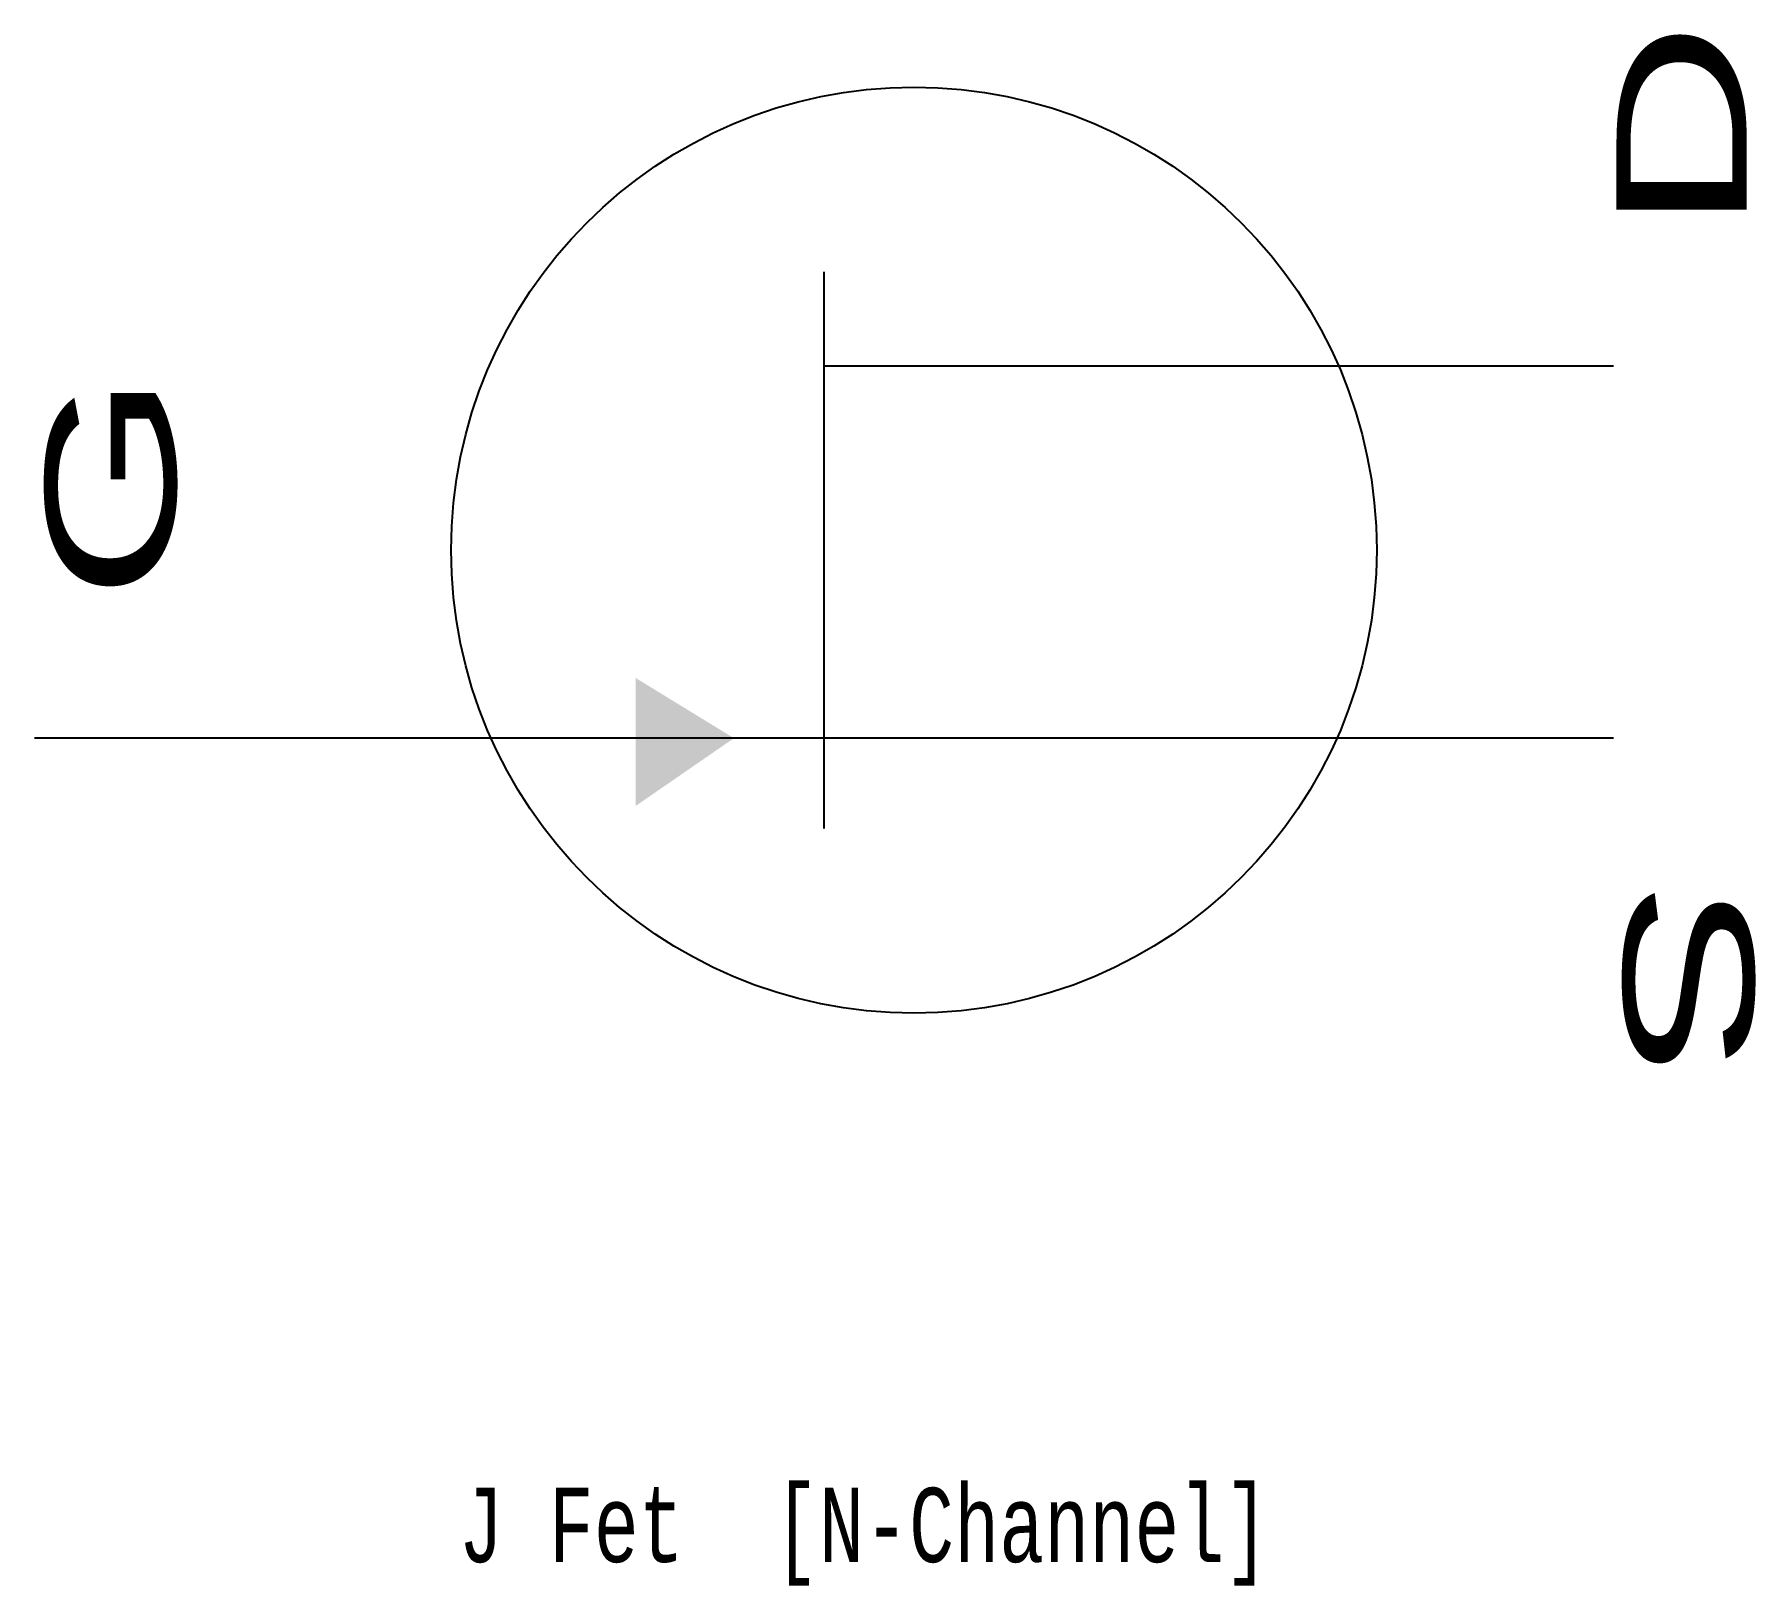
# Model space of a CAD drawing. Extents: x 3.88 to 8.51, y 1.97 to 6.14.
import ezdxf

# ---------------------------------------------------------------- set-up
doc = ezdxf.new("R2010")
doc.units = 0
doc.header["$LTSCALE"] = 0.5
doc.header["$MEASUREMENT"] = 0
doc.layers.add('1', color=7, linetype='CONTINUOUS')
doc.styles.add('MONOTXT', font='MONOTXT')
doc.styles.add('TXT', font='txt')

msp = doc.modelspace()

# ---------------------------------------------------------------- linework, layer by layer
at = {"layer": '1', "color": 7}
for p, q in [((6.008059, 5.502928), (6.008059, 4.006299)), ((6.008059, 5.250119), (8.131738, 5.250119)), ((8.131738, 4.248995), (3.884379, 4.248995))]:
    msp.add_line(p, q, dxfattribs=at)
msp.add_circle((6.250136, 4.754613), 1.244791, dxfattribs=at)
msp.add_solid([(5.501897, 4.066973), (5.501897, 4.410793), (5.765982, 4.248995)], dxfattribs=at)

# ---------------------------------------------------------------- texts
at = {"layer": '1', "color": 7, "style": 'TXT', "width": 1.7}
for s, rotation, p in [('D', 90, (8.489817, 5.604671)), ('G', 90, (4.264465, 4.617224)), ('S', 270, (8.158782, 3.868872))]:
    msp.add_text(s, height=0.35, rotation=rotation, dxfattribs=at).set_placement(p)
at = {"layer": '1', "color": 7, "style": 'MONOTXT', "width": 0.7}
msp.add_text('J Fet  [N-Channel]', height=0.2, dxfattribs=at).set_placement((5.025443, 2.03364))

doc.saveas('drawing.dxf')
